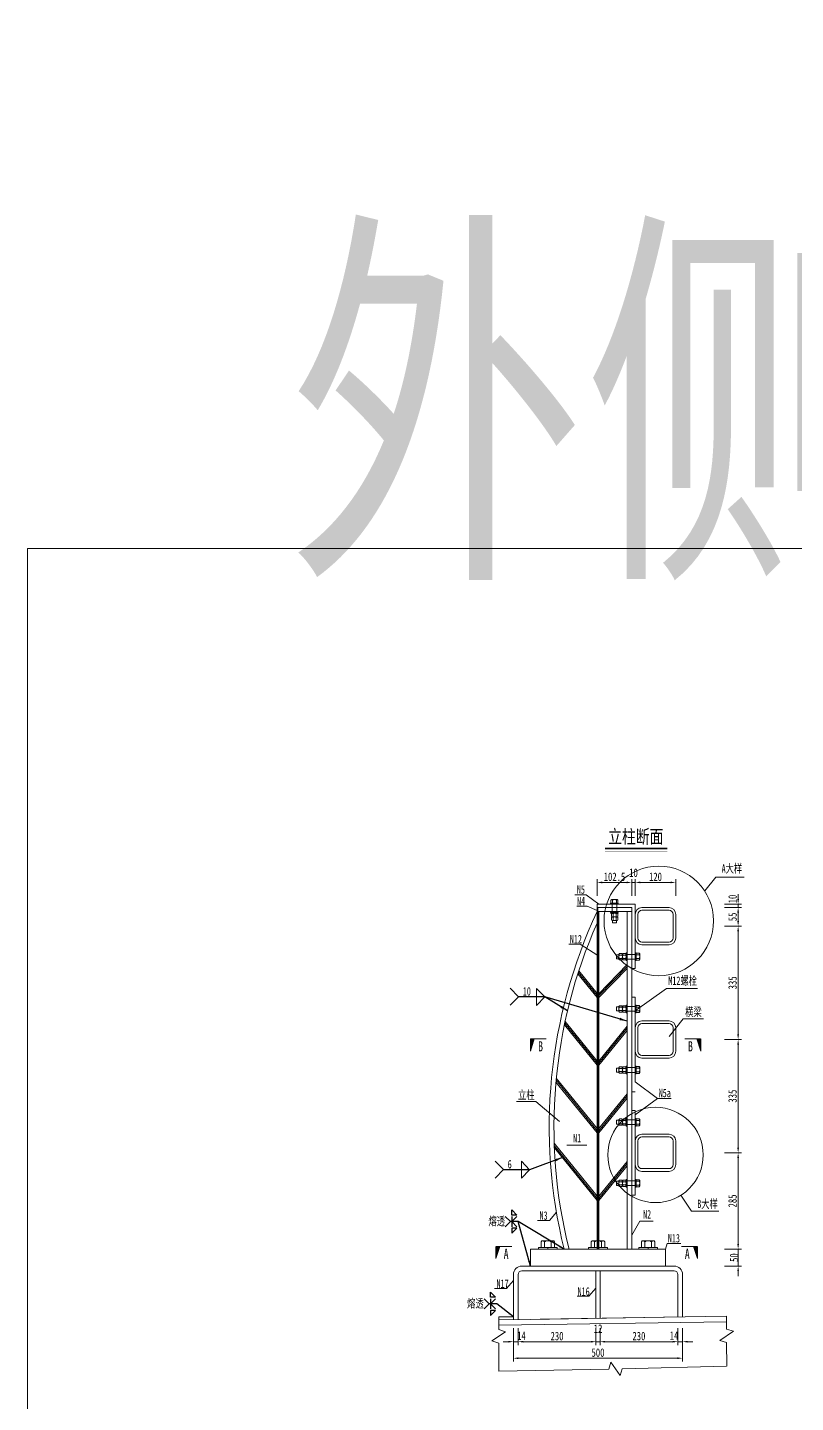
# Model space of a CAD drawing. Extents: x 98573 to 114325, y 0 to 100142.
# Drawn here: x 98573 to 100844, y 73016 to 77082 of the extents above; entities that cross this region are included whole.
import ezdxf
from ezdxf.enums import TextEntityAlignment as Align

# ---------------------------------------------------------------- set-up
doc = ezdxf.new("R2010")
doc.units = 0
doc.header["$MEASUREMENT"] = 0
doc.linetypes.add('DASHED', pattern=[0.75, 0.5, -0.25])
doc.layers.get('0').update_dxf_attribs({"lineweight": 13})
doc.layers.get('Defpoints').update_dxf_attribs({"color": 9, "lineweight": 5})
for name, color, linetype, lineweight in [('文字', 7, 'Continuous', 5), ('文字说明', 7, 'Continuous', 5), ('标注', 4, 'Continuous', 13), ('涪江 尺寸标注线', 4, 'Continuous', 13), ('涪江 钢板双线', 1, 'Continuous', 13), ('细线', 4, 'Continuous', 13), ('钢板双线', 1, 'Continuous', 13)]:
    doc.layers.add(name, color=color, linetype=linetype, lineweight=lineweight)
doc.layers.add('焊缝', color=7, linetype='Continuous')
doc.styles.add('EC', font='仿宋_GB2312.ttf', dxfattribs={"width": 0.75})
doc.styles.get("Standard").update_dxf_attribs({"font": '仿宋_GB2312.ttf', "width": 0.75})
doc.dimstyles.new('0.1', dxfattribs={"dimscale": 0, "dimtxt": 2.5, "dimasz": 1.5, "dimexe": 1, "dimexo": 1, "dimgap": 0.4, "dimtad": 1, "dimdec": 1, "dimdsep": 46, "dimtxsty": 'Standard', "dimcen": 0.2, "dimclrd": 256, "dimclre": 256, "dimclrt": 256, "dimadec": 3, "dimazin": 2, "dimtfac": 1, "dimtdec": 1, "dimtmove": 2, "dimatfit": 3, "dimfxl": 4, "dimfxlon": 1, "dimtolj": 1, "dimtzin": 0, "dimlwd": -1, "dimlwe": -1, "dimarcsym": 0})
doc.dimstyles.new('副本 ST2', dxfattribs={"dimscale": 0, "dimtxt": 2.5, "dimasz": 1.5, "dimexe": 1, "dimexo": 1, "dimgap": 0.6, "dimtad": 1, "dimdec": 0, "dimrnd": 0.1, "dimzin": 9, "dimdsep": 46, "dimtxsty": 'EC', "dimcen": 0, "dimclrd": 4, "dimclre": 4, "dimclrt": 7, "dimaunit": 1, "dimadec": 0, "dimazin": 0, "dimtfac": 0.04, "dimtdec": 0, "dimtix": 1, "dimtmove": 2, "dimatfit": 3, "dimfxl": 1, "dimtolj": 1, "dimtzin": 9, "dimarcsym": 0})

# ---------------------------------------------------------------- blocks, each defined once
blk = doc.blocks.new('m2')
at = {"layer": '钢板双线', "ltscale": 0.2}
for p, q in [((81098.7, 24802.8), (81096, 24802.8)), ((81098.7, 24802.8), (81098.7, 24780.1)), ((81074.4, 24797), (81067.4, 24797)), ((81074.5, 24785), (81067.5, 24785)), ((81098.7, 24780.1), (81096, 24780.1)), ((81122.7, 24798.2), (81098.7, 24798.2)), ((81122.7, 24784.2), (81098.7, 24784.2))]:
    blk.add_line(p, q, dxfattribs=at)
at = {"layer": '钢板双线'}
for p, q in [((81096, 24802.8), (81096, 24780.1)), ((81122.7, 24802.8), (81122.7, 24780.1)), ((81125.5, 24802.8), (81122.7, 24802.8)), ((81125.5, 24802.8), (81125.5, 24780.1)), ((81067.5, 24785), (81067.4, 24797)), ((81074.4, 24798), (81074.5, 24784)), ((81076.1, 24800.3), (81083.7, 24800.3)), ((81083.7, 24795.6), (81076.1, 24795.6)), ((81083.7, 24786.3), (81076.1, 24786.3)), ((81076.1, 24781.6), (81083.7, 24781.6)), ((81085.3, 24798), (81085.3, 24784)), ((81085.3, 24798), (81085.3, 24784)), ((81086.9, 24800.3), (81094.4, 24800.3)), ((81094.4, 24795.6), (81086.9, 24795.6)), ((81094.4, 24786.3), (81086.9, 24786.3)), ((81086.9, 24781.6), (81094.5, 24781.6)), ((81096, 24798), (81096.1, 24784)), ((81125.5, 24780.1), (81122.7, 24780.1)), ((81134.7, 24801.8), (81125.5, 24801.8)), ((81125.5, 24797.1), (81134.7, 24797.1)), ((81125.5, 24785.8), (81134.7, 24785.8)), ((81134.7, 24781.1), (81125.5, 24781.1)), ((81136.3, 24799.5), (81136.3, 24783.5))]:
    blk.add_line(p, q, dxfattribs=at)
at = {"layer": '钢板双线', "extrusion": (0, 0, -1)}
for centre, major_axis, ratio, start_param, end_param in [((81089.8, 24798), (-15.4, 0), 0.341432, -0.460921, 0.460921), ((81069.9, 24791), (-15.4, 0), 0.682865, 2.680671, 3.602514), ((81069.9, 24784), (-15.4, 0), 0.341432, 2.680671, 3.602514), ((81100.6, 24798), (-15.4, 0), 0.341432, -0.460921, 0.460921), ((81080.7, 24791), (-15.4, 0), 0.682865, 2.680671, 3.602514), ((81080.7, 24784), (-15.4, 0), 0.341432, 2.680671, 3.602514), ((81121, 24791.5), (15.4, 0), 0.829193, -0.460921, 0.460921), ((81121, 24783.5), (15.4, 0), 0.341432, -0.460921, 0.460921)]:
    blk.add_ellipse(centre, major_axis=major_axis, ratio=ratio, start_param=start_param, end_param=end_param, dxfattribs=at)
at = {"layer": '钢板双线'}
for centre, major_axis, ratio, start_param, end_param in [((81089.8, 24791), (15.4, 0), 0.682865, 2.680671, 3.602514), ((81089.8, 24784), (15.4, 0), 0.341432, 2.680671, 3.602514), ((81069.9, 24798), (15.4, 0), 0.341432, -0.460921, 0.460921), ((81100.6, 24791), (15.4, 0), 0.682865, 2.680671, 3.602514), ((81100.6, 24784), (15.4, 0), 0.341432, 2.680671, 3.602514), ((81080.7, 24798), (15.4, 0), 0.341432, -0.460921, 0.460921), ((81121, 24799.5), (-15.4, 0), 0.341432, 2.680671, 3.602514)]:
    blk.add_ellipse(centre, major_axis=major_axis, ratio=ratio, start_param=start_param, end_param=end_param, dxfattribs=at)
blk = doc.blocks.new('*D1328')
at = {"layer": 'Defpoints', "color": 0, "linetype": 'DASHED', "transparency": 16777216}
for p in [(100257.1, 74554), (100257.1, 74479.6), (100359.6, 74479.6)]:
    blk.add_point(p, dxfattribs=at)
at = {"layer": '标注', "transparency": 16777216}
for p, q in [((100257.1, 74514), (100257.1, 74564)), ((100359.6, 74514), (100359.6, 74564))]:
    blk.add_line(p, q, dxfattribs=at)
at = {"layer": '标注', "color": 4, "transparency": 16777216}
blk.add_line((100344.6, 74554), (100272.1, 74554), dxfattribs=at)
at = {"layer": '标注', "color": 4, "linetype": 'DASHED', "transparency": 16777216}
for points in [[(100272.1, 74556.5), (100272.1, 74551.5), (100257.1, 74554)], [(100344.6, 74556.5), (100344.6, 74551.5), (100359.6, 74554)]]:
    blk.add_solid(points, dxfattribs=at)
at = {"layer": '标注', "linetype": 'DASHED', "transparency": 16777216, "insert": (100308.4, 74570.5), "char_height": 25, "attachment_point": 5}
blk.add_mtext('\\A1;102.5', dxfattribs=at)
blk = doc.blocks.new('*D1329')
at = {"layer": 'Defpoints', "color": 0, "linetype": 'DASHED', "transparency": 16777216}
for p in [(100369.6, 74554), (100359.6, 74479.6), (100369.6, 74479.6)]:
    blk.add_point(p, dxfattribs=at)
at = {"layer": '标注', "color": 4, "transparency": 16777216}
for p, q in [((100344.6, 74554), (100329.6, 74554)), ((100359.6, 74554), (100369.6, 74554)), ((100384.6, 74554), (100399.6, 74554))]:
    blk.add_line(p, q, dxfattribs=at)
at = {"layer": '标注', "transparency": 16777216}
for p, q in [((100359.6, 74514), (100359.6, 74564)), ((100369.6, 74514), (100369.6, 74564))]:
    blk.add_line(p, q, dxfattribs=at)
at = {"layer": '标注', "color": 4, "linetype": 'DASHED', "transparency": 16777216}
for points in [[(100344.6, 74556.5), (100344.6, 74551.5), (100359.6, 74554)], [(100384.6, 74556.5), (100384.6, 74551.5), (100369.6, 74554)]]:
    blk.add_solid(points, dxfattribs=at)
at = {"layer": '标注', "linetype": 'DASHED', "transparency": 16777216, "insert": (100364.6, 74582.5), "char_height": 25, "attachment_point": 5}
blk.add_mtext('\\A1;10', dxfattribs=at)
blk = doc.blocks.new('*D1030')
at = {"layer": 'Defpoints', "color": 0, "linetype": 'DASHED', "transparency": 16777216}
for p in [(100489.6, 74554), (100369.6, 74449.6), (100489.6, 74444.2)]:
    blk.add_point(p, dxfattribs=at)
at = {"layer": '标注', "transparency": 16777216}
for p, q in [((100369.6, 74514), (100369.6, 74564)), ((100489.6, 74514), (100489.6, 74564))]:
    blk.add_line(p, q, dxfattribs=at)
at = {"layer": '标注', "color": 4, "transparency": 16777216}
blk.add_line((100384.6, 74554), (100474.6, 74554), dxfattribs=at)
at = {"layer": '标注', "color": 4, "linetype": 'DASHED', "transparency": 16777216}
for points in [[(100384.6, 74556.5), (100384.6, 74551.5), (100369.6, 74554)], [(100474.6, 74556.5), (100474.6, 74551.5), (100489.6, 74554)]]:
    blk.add_solid(points, dxfattribs=at)
at = {"layer": '标注', "linetype": 'DASHED', "transparency": 16777216, "insert": (100429.6, 74570.5), "char_height": 25, "attachment_point": 5}
blk.add_mtext('\\A1;120', dxfattribs=at)
blk = doc.blocks.new('*D1031')
at = {"layer": 'Defpoints', "color": 0, "transparency": 16777216}
for p in [(100351.2, 74479.6), (100469.6, 74424.6), (100674, 74424.6)]:
    blk.add_point(p, dxfattribs=at)
at = {"layer": '标注', "transparency": 16777216}
for p, q in [((100634, 74479.6), (100684, 74479.6)), ((100634, 74424.6), (100684, 74424.6))]:
    blk.add_line(p, q, dxfattribs=at)
at = {"layer": '标注', "color": 4, "transparency": 16777216}
blk.add_line((100674, 74464.6), (100674, 74439.6), dxfattribs=at)
for points in [[(100671.5, 74464.6), (100676.5, 74464.6), (100674, 74479.6)], [(100671.5, 74439.6), (100676.5, 74439.6), (100674, 74424.6)]]:
    blk.add_solid(points, dxfattribs=at)
at = {"layer": '标注', "transparency": 16777216, "insert": (100657.5, 74452.1), "char_height": 25, "attachment_point": 5, "rotation": 90}
blk.add_mtext('\\A1;55', dxfattribs=at)
blk = doc.blocks.new('*D1027')
at = {"layer": 'Defpoints', "color": 0, "transparency": 16777216}
for p in [(100469.6, 74424.6), (100469.6, 74089.6), (100674, 74089.6)]:
    blk.add_point(p, dxfattribs=at)
at = {"layer": '标注', "transparency": 16777216}
for p, q in [((100634, 74424.6), (100684, 74424.6)), ((100634, 74089.6), (100684, 74089.6))]:
    blk.add_line(p, q, dxfattribs=at)
at = {"layer": '标注', "color": 4, "transparency": 16777216}
blk.add_line((100674, 74409.6), (100674, 74104.6), dxfattribs=at)
for points in [[(100671.5, 74409.6), (100676.5, 74409.6), (100674, 74424.6)], [(100671.5, 74104.6), (100676.5, 74104.6), (100674, 74089.6)]]:
    blk.add_solid(points, dxfattribs=at)
at = {"layer": '标注', "transparency": 16777216, "insert": (100657.5, 74257.1), "char_height": 25, "attachment_point": 5, "rotation": 90}
blk.add_mtext('\\A1;335', dxfattribs=at)
blk = doc.blocks.new('*D1028')
at = {"layer": 'Defpoints', "color": 0, "transparency": 16777216}
for p in [(100469.6, 74089.6), (100469.6, 73754.6), (100674, 73754.6)]:
    blk.add_point(p, dxfattribs=at)
at = {"layer": '标注', "transparency": 16777216}
for p, q in [((100634, 74089.6), (100684, 74089.6)), ((100634, 73754.6), (100684, 73754.6))]:
    blk.add_line(p, q, dxfattribs=at)
at = {"layer": '标注', "color": 4, "transparency": 16777216}
blk.add_line((100674, 74074.6), (100674, 73769.6), dxfattribs=at)
for points in [[(100671.5, 74074.6), (100676.5, 74074.6), (100674, 74089.6)], [(100671.5, 73769.6), (100676.5, 73769.6), (100674, 73754.6)]]:
    blk.add_solid(points, dxfattribs=at)
at = {"layer": '标注', "transparency": 16777216, "insert": (100657.5, 73922.1), "char_height": 25, "attachment_point": 5, "rotation": 90}
blk.add_mtext('\\A1;335', dxfattribs=at)
blk = doc.blocks.new('*D1029')
at = {"layer": 'Defpoints', "color": 0, "transparency": 16777216}
for p in [(100469.6, 73754.6), (100402.4, 73469.6), (100674, 73469.6)]:
    blk.add_point(p, dxfattribs=at)
at = {"layer": '标注', "transparency": 16777216}
for p, q in [((100634, 73754.6), (100684, 73754.6)), ((100634, 73469.6), (100684, 73469.6))]:
    blk.add_line(p, q, dxfattribs=at)
at = {"layer": '标注', "color": 4, "transparency": 16777216}
blk.add_line((100674, 73739.6), (100674, 73484.6), dxfattribs=at)
for points in [[(100671.5, 73739.6), (100676.5, 73739.6), (100674, 73754.6)], [(100671.5, 73484.6), (100676.5, 73484.6), (100674, 73469.6)]]:
    blk.add_solid(points, dxfattribs=at)
at = {"layer": '标注', "transparency": 16777216, "insert": (100657.5, 73612.1), "char_height": 25, "attachment_point": 5, "rotation": 90}
blk.add_mtext('\\A1;285', dxfattribs=at)
blk = doc.blocks.new('*D1327')
at = {"layer": 'Defpoints', "color": 0, "transparency": 16777216}
for p in [(100352.2, 74489.6), (100351.2, 74479.6), (100674, 74479.6)]:
    blk.add_point(p, dxfattribs=at)
at = {"layer": '标注', "transparency": 16777216}
for p, q in [((100634, 74489.6), (100684, 74489.6)), ((100634, 74479.6), (100684, 74479.6))]:
    blk.add_line(p, q, dxfattribs=at)
at = {"layer": '标注', "color": 4, "transparency": 16777216}
for p, q in [((100674, 74504.6), (100674, 74519.6)), ((100674, 74489.6), (100674, 74479.6)), ((100674, 74464.6), (100674, 74449.6))]:
    blk.add_line(p, q, dxfattribs=at)
for points in [[(100671.5, 74504.6), (100676.5, 74504.6), (100674, 74489.6)], [(100671.5, 74464.6), (100676.5, 74464.6), (100674, 74479.6)]]:
    blk.add_solid(points, dxfattribs=at)
at = {"layer": '标注', "transparency": 16777216, "insert": (100657.6, 74505), "char_height": 25, "attachment_point": 5, "rotation": 90}
blk.add_mtext('\\A1;10', dxfattribs=at)
blk = doc.blocks.new('2')
blk.add_hatch(color=256).paths.add_polyline_path([(284.16, 510.9), (287.79, 509.77), (287.79, 510.9)])
for p, q in [((287.79, 510.9), (284.16, 510.9)), ((284.16, 510.9), (287.79, 509.77))]:
    blk.add_line(p, q)
at = {"const_width": 0.3}
blk.add_lwpolyline([(287.79, 506.15), (287.79, 510.9)], dxfattribs=at)
at = {"width": 0.7}
blk.add_attdef('A', text='', height=3.5, dxfattribs=at).set_placement((285.6, 507.89), align=Align.MIDDLE_CENTER)
blk = doc.blocks.new('*D1271')
at = {"layer": 'Defpoints', "color": 0, "transparency": 16777216}
for p in [(100438.8, 73469.6), (100438.8, 73419.6), (100674, 73419.6)]:
    blk.add_point(p, dxfattribs=at)
at = {"layer": '标注', "color": 4, "transparency": 16777216}
for p, q in [((100674, 73484.6), (100674, 73499.6)), ((100674, 73469.6), (100674, 73419.6)), ((100674, 73404.6), (100674, 73389.6))]:
    blk.add_line(p, q, dxfattribs=at)
at = {"layer": '标注', "transparency": 16777216}
for p, q in [((100634, 73469.6), (100684, 73469.6)), ((100634, 73419.6), (100684, 73419.6))]:
    blk.add_line(p, q, dxfattribs=at)
at = {"layer": '标注', "color": 4, "transparency": 16777216}
for points in [[(100671.5, 73484.6), (100676.5, 73484.6), (100674, 73469.6)], [(100671.5, 73404.6), (100676.5, 73404.6), (100674, 73419.6)]]:
    blk.add_solid(points, dxfattribs=at)
at = {"layer": '标注', "transparency": 16777216, "insert": (100662, 73444.6), "char_height": 25, "attachment_point": 5, "rotation": 90}
blk.add_mtext('\\A1;50', dxfattribs=at)
blk = doc.blocks.new('*D1182')
at = {"layer": 'Defpoints', "color": 0, "transparency": 16777216}
for p in [(100009.6, 73377.1), (100023.6, 73363.9), (100009.6, 73195.9)]:
    blk.add_point(p, dxfattribs=at)
at = {"layer": '标注', "transparency": 16777216}
for p, q in [((100009.6, 73235.9), (100009.6, 73185.9)), ((100023.6, 73235.9), (100023.6, 73185.9))]:
    blk.add_line(p, q, dxfattribs=at)
at = {"layer": '标注', "color": 4, "transparency": 16777216}
for p, q in [((99994.6, 73195.9), (99979.6, 73195.9)), ((100023.6, 73195.9), (100009.6, 73195.9)), ((100038.6, 73195.9), (100053.6, 73195.9))]:
    blk.add_line(p, q, dxfattribs=at)
for points in [[(99994.6, 73198.4), (99994.6, 73193.4), (100009.6, 73195.9)], [(100038.6, 73198.4), (100038.6, 73193.4), (100023.6, 73195.9)]]:
    blk.add_solid(points, dxfattribs=at)
at = {"layer": '标注', "transparency": 16777216, "insert": (100033.5, 73213.8), "char_height": 25, "attachment_point": 5}
blk.add_mtext('\\A1;14', dxfattribs=at)
blk = doc.blocks.new('ls')
at = {"color": 4}
blk.add_line((0, 0), (0, 5), dxfattribs=at)
at = {"layer": '涪江 钢板双线', "color": 4}
for p, q in [((-28, 5), (28, 5)), ((-28, 5), (-28, 0)), ((-28, 0), (28, 0)), ((-20, 21.6), (-20, 5)), ((-18.7, 5), (18.7, 5)), ((-15, 25), (15, 25)), ((-14, 5), (14, 5)), ((-10, 5), (-10, 21.6)), ((10, 5), (10, 21.6)), ((20, 21.6), (20, 5)), ((28, 5), (28, 0))]:
    blk.add_line(p, q, dxfattribs=at)
blk.add_ellipse((-15, -7.9), major_axis=(0, 32.9), ratio=0.341432, start_param=-0.460921, end_param=0.460921, dxfattribs=at)
at = {"layer": '涪江 钢板双线', "color": 4, "extrusion": (0, 0, -1)}
for centre, ratio in [((0, -7.9), 0.682865), ((15, -7.9), 0.341432)]:
    blk.add_ellipse(centre, major_axis=(0, 32.9), ratio=ratio, start_param=-0.460921, end_param=0.460921, dxfattribs=at)
blk = doc.blocks.new('*D1361')
at = {"layer": 'Defpoints', "color": 0, "transparency": 16777216}
for p in [(100009.6, 73328.2), (100509.6, 73331.9), (100509.6, 73147.1)]:
    blk.add_point(p, dxfattribs=at)
at = {"layer": '标注', "transparency": 16777216}
for p, q in [((100009.6, 73187.1), (100009.6, 73137.1)), ((100509.6, 73187.1), (100509.6, 73137.1))]:
    blk.add_line(p, q, dxfattribs=at)
at = {"layer": '标注', "color": 4, "transparency": 16777216}
blk.add_line((100024.6, 73147.1), (100494.6, 73147.1), dxfattribs=at)
for points in [[(100024.6, 73149.6), (100024.6, 73144.6), (100009.6, 73147.1)], [(100494.6, 73149.6), (100494.6, 73144.6), (100509.6, 73147.1)]]:
    blk.add_solid(points, dxfattribs=at)
at = {"layer": '标注', "transparency": 16777216, "insert": (100259.6, 73163.6), "char_height": 25, "attachment_point": 5}
blk.add_mtext('\\A1;500', dxfattribs=at)
blk = doc.blocks.new('*D1075')
at = {"layer": 'Defpoints', "color": 0, "transparency": 16777216}
for p in [(100023.6, 73313.6), (100253.6, 73305.5), (100253.6, 73195.9)]:
    blk.add_point(p, dxfattribs=at)
at = {"layer": '标注', "transparency": 16777216}
for p, q in [((100023.6, 73235.9), (100023.6, 73185.9)), ((100253.6, 73235.9), (100253.6, 73185.9))]:
    blk.add_line(p, q, dxfattribs=at)
at = {"layer": '标注', "color": 4, "transparency": 16777216}
blk.add_line((100038.6, 73195.9), (100238.6, 73195.9), dxfattribs=at)
for points in [[(100038.6, 73198.4), (100038.6, 73193.4), (100023.6, 73195.9)], [(100238.6, 73198.4), (100238.6, 73193.4), (100253.6, 73195.9)]]:
    blk.add_solid(points, dxfattribs=at)
at = {"layer": '标注', "transparency": 16777216, "insert": (100138.6, 73212.4), "char_height": 25, "attachment_point": 5}
blk.add_mtext('\\A1;230', dxfattribs=at)
blk = doc.blocks.new('*D1375')
at = {"layer": 'Defpoints', "color": 0, "transparency": 16777216}
for p in [(100253.6, 73323.1), (100265.6, 73323.1), (100265.6, 73195.9)]:
    blk.add_point(p, dxfattribs=at)
at = {"layer": '标注', "transparency": 16777216}
for p, q in [((100253.6, 73235.9), (100253.6, 73185.9)), ((100265.6, 73235.9), (100265.6, 73185.9))]:
    blk.add_line(p, q, dxfattribs=at)
at = {"layer": '标注', "color": 4, "transparency": 16777216}
for p, q in [((100238.6, 73195.9), (100223.6, 73195.9)), ((100253.6, 73195.9), (100265.6, 73195.9)), ((100280.6, 73195.9), (100295.6, 73195.9))]:
    blk.add_line(p, q, dxfattribs=at)
for points in [[(100238.6, 73198.4), (100238.6, 73193.4), (100253.6, 73195.9)], [(100280.6, 73198.4), (100280.6, 73193.4), (100265.6, 73195.9)]]:
    blk.add_solid(points, dxfattribs=at)
at = {"layer": '标注', "transparency": 16777216, "insert": (100259.8, 73234.6), "char_height": 25, "attachment_point": 5}
blk.add_mtext('\\A1;12', dxfattribs=at)
blk = doc.blocks.new('*D1076')
at = {"layer": 'Defpoints', "color": 0, "transparency": 16777216}
for p in [(100265.6, 73304.6), (100495.6, 73289.8), (100495.6, 73195.9)]:
    blk.add_point(p, dxfattribs=at)
at = {"layer": '标注', "transparency": 16777216}
for p, q in [((100265.6, 73235.9), (100265.6, 73185.9)), ((100495.6, 73235.9), (100495.6, 73185.9))]:
    blk.add_line(p, q, dxfattribs=at)
at = {"layer": '标注', "color": 4, "transparency": 16777216}
blk.add_line((100280.6, 73195.9), (100480.6, 73195.9), dxfattribs=at)
for points in [[(100280.6, 73198.4), (100280.6, 73193.4), (100265.6, 73195.9)], [(100480.6, 73198.4), (100480.6, 73193.4), (100495.6, 73195.9)]]:
    blk.add_solid(points, dxfattribs=at)
at = {"layer": '标注', "transparency": 16777216, "insert": (100380.6, 73212.4), "char_height": 25, "attachment_point": 5}
blk.add_mtext('\\A1;230', dxfattribs=at)
blk = doc.blocks.new('*D1077')
at = {"layer": 'Defpoints', "color": 0, "transparency": 16777216}
for p in [(100495.6, 73322.1), (100509.6, 73322.1), (100509.6, 73195.9)]:
    blk.add_point(p, dxfattribs=at)
at = {"layer": '标注', "transparency": 16777216}
for p, q in [((100495.6, 73235.9), (100495.6, 73185.9)), ((100509.6, 73235.9), (100509.6, 73185.9))]:
    blk.add_line(p, q, dxfattribs=at)
at = {"layer": '标注', "color": 4, "transparency": 16777216}
for p, q in [((100480.6, 73195.9), (100465.6, 73195.9)), ((100495.6, 73195.9), (100509.6, 73195.9)), ((100524.6, 73195.9), (100539.6, 73195.9))]:
    blk.add_line(p, q, dxfattribs=at)
for points in [[(100480.6, 73198.4), (100480.6, 73193.4), (100495.6, 73195.9)], [(100524.6, 73198.4), (100524.6, 73193.4), (100509.6, 73195.9)]]:
    blk.add_solid(points, dxfattribs=at)
at = {"layer": '标注', "transparency": 16777216, "insert": (100484.7, 73214.2), "char_height": 25, "attachment_point": 5}
blk.add_mtext('\\A1;14', dxfattribs=at)
blk = doc.blocks.new('*D1376')
at = {"layer": 'Defpoints', "color": 0, "transparency": 16777216}
for p in [(100799.4, 100118.7), (100706.4, 100067.3), (100799.4, 74678.4)]:
    blk.add_point(p, dxfattribs=at)
at = {"layer": '标注', "transparency": 16777216}
for p, q in [((100706.4, 100090.2), (100706.4, 100125.9)), ((100799.4, 100090.2), (100799.4, 100125.9))]:
    blk.add_line(p, q, dxfattribs=at)
at = {"layer": '标注', "color": 4, "transparency": 16777216}
blk.add_line((100717.1, 100118.7), (100788.7, 100118.7), dxfattribs=at)
for points in [[(100717.1, 100120.5), (100717.1, 100117), (100706.4, 100118.7)], [(100788.7, 100120.5), (100788.7, 100117), (100799.4, 100118.7)]]:
    blk.add_solid(points, dxfattribs=at)
at = {"layer": '标注', "transparency": 16777216, "insert": (100752.9, 100130.5), "char_height": 17.86, "attachment_point": 5}
blk.add_mtext('\\A1;93', dxfattribs=at)

msp = doc.modelspace()

# ---------------------------------------------------------------- linework, layer by layer
at = {"color": 1}
for p, q in [((100369.6229, 74489.621), (100257.1229, 74489.621)), ((100257.1229, 74489.621), (100257.1229, 74479.621)), ((100369.6229, 74489.621), (100369.6229, 74299.621)), ((100257.1229, 73470.04102), (100257.1229, 74479.621)), ((100359.6229, 74479.621), (100257.1229, 74479.621)), ((100359.6229, 74467.621), (100257.1229, 74467.621)), ((100262.1229, 73469.621), (100262.1229, 74467.621)), ((100345.6229, 74467.621), (100345.6229, 73469.621)), ((100359.6229, 74479.621), (100359.6229, 73469.621)), ((100369.6229, 74389.621), (100369.6229, 74459.621)), ((100377.6229, 74389.621), (100377.6229, 74459.621)), ((100389.6229, 74479.621), (100469.6229, 74479.621)), ((100389.6229, 74471.621), (100469.6229, 74471.621)), ((100481.6229, 74459.621), (100481.6229, 74389.621)), ((100489.6229, 74459.621), (100489.6229, 74389.621)), ((100469.6229, 74377.621), (100389.6229, 74377.621)), ((100469.6229, 74369.621), (100389.6229, 74369.621)), ((100257.1229, 74225.97706), (100202.95022, 74292.87475)), ((100262.1229, 74225.05545), (100345.6229, 74311.109)), ((100262.1229, 74213.56745), (100345.6229, 74299.621)), ((100359.6229, 74299.621), (100369.6229, 74299.621)), ((100257.1229, 74213.26493), (100200.0128, 74283.79004)), ((100359.6229, 74214.621), (100369.6229, 74214.621)), ((100369.6229, 74214.621), (100369.6229, 73964.621)), ((100257.1229, 74013.26493), (100160.33474, 74132.78836)), ((100257.1229, 74025.97706), (100162.46188, 74142.87368)), ((100262.1229, 74025.97706), (100345.6229, 74129.09097)), ((100369.6229, 74054.621), (100369.6229, 74124.621)), ((100377.6229, 74054.621), (100377.6229, 74124.621)), ((100389.6229, 74144.621), (100469.6229, 74144.621)), ((100389.6229, 74136.621), (100469.6229, 74136.621)), ((100481.6229, 74124.621), (100481.6229, 74054.621)), ((100489.6229, 74124.621), (100489.6229, 74054.621)), ((100262.1229, 74013.26493), (100345.6229, 74116.37885)), ((100469.6229, 74042.621), (100389.6229, 74042.621)), ((100469.6229, 74034.621), (100389.6229, 74034.621)), ((100257.1229, 73813.26493), (100135.32117, 73963.67754)), ((100257.1229, 73825.97706), (100136.38588, 73975.07487)), ((100262.1229, 73825.97706), (100345.6229, 73929.09097)), ((100359.6229, 73934.621), (100369.6229, 73934.621)), ((100262.1229, 73813.26493), (100345.6229, 73916.37885)), ((100359.6229, 73879.621), (100369.6229, 73879.621)), ((100369.6229, 73879.621), (100369.6229, 73629.621)), ((100389.6229, 73809.621), (100469.6229, 73809.621)), ((100389.6229, 73801.621), (100469.6229, 73801.621)), ((100257.1229, 73625.97706), (100130.19023, 73782.72585)), ((100257.1229, 73613.26493), (100130.68454, 73769.40331)), ((100369.6229, 73719.621), (100369.6229, 73789.621)), ((100377.6229, 73719.621), (100377.6229, 73789.621)), ((100481.6229, 73789.621), (100481.6229, 73719.621)), ((100489.6229, 73789.621), (100489.6229, 73719.621)), ((100262.1229, 73625.97706), (100345.6229, 73729.09097)), ((100262.1229, 73613.26493), (100345.6229, 73716.37885)), ((100469.6229, 73707.621), (100389.6229, 73707.621)), ((100469.6229, 73699.621), (100389.6229, 73699.621)), ((100359.6229, 73629.621), (100369.6229, 73629.621)), ((100059.6229, 73469.621), (100459.6229, 73469.621)), ((100059.6229, 73469.621), (100059.6229, 73419.621)), ((100459.65234, 73469.621), (100459.60338, 73419.72896)), ((100009.64252, 73261.70098), (100009.64252, 73394.62108)), ((100023.64252, 73261.70098), (100023.64252, 73394.62108)), ((100034.64252, 73419.621), (100484.60327, 73419.621)), ((100034.64252, 73405.621), (100484.60327, 73405.621)), ((100253.6229, 73265.34627), (100253.6229, 73405.621)), ((100265.6229, 73265.52627), (100265.6229, 73405.621)), ((100495.60327, 73394.621), (100495.60327, 73269.20098)), ((100509.60327, 73394.621), (100509.60327, 73269.20098)), ((100509.60327, 73269.20098), (100059.64252, 73261.70098))]:
    msp.add_line(p, q, dxfattribs=at)
for p, q in [((100000.43416, 74240.92388), (100024.59267, 74215.80132)), ((100000.43416, 74190.67875), (100024.59267, 74215.80132)), ((100077.91703, 74240.70606), (100102.07554, 74215.5835)), ((100077.91703, 74240.70606), (100077.95236, 74215.5835)), ((100077.91703, 74190.46094), (100102.07554, 74215.5835)), ((100077.91703, 74190.46094), (100077.95236, 74215.5835)), ((99955.66564, 73729.77285), (99979.82415, 73704.65029)), ((100033.14852, 73729.55504), (100057.30703, 73704.43248)), ((100033.14852, 73729.55504), (100033.18384, 73704.43248)), ((99955.66564, 73679.52773), (99979.82415, 73704.65029)), ((100033.14852, 73679.30991), (100057.30703, 73704.43248)), ((100033.14852, 73679.30991), (100033.18384, 73704.43248)), ((99966.01803, 73261.0472), (100639.96644, 73271.15643)), ((99966.01803, 73269.0472), (100009.64252, 73269.70157)), ((99966.01803, 73245.0472), (100639.96644, 73255.15643))]:
    msp.add_line(p, q)
for centre, radius, start, end in [((101615.40067, 73831.16087), 1500, 154.89320904, 193.94713793), ((100389.6229, 74459.621), 20, 90, 180), ((100389.6229, 74459.621), 12, 90, 180), ((100469.6229, 74459.621), 20, 0, 90), ((100469.6229, 74459.621), 12, 0, 90), ((101615.40067, 73831.16087), 1486, 156.07112248, 194.0812351), ((100389.6229, 74389.621), 20, 180, 270), ((100389.6229, 74389.621), 12, 180, 270), ((100469.6229, 74389.621), 20, 270, 0), ((100469.6229, 74389.621), 12, 270, 0), ((100389.6229, 74124.621), 20, 90, 180), ((100389.6229, 74124.621), 12, 90, 180), ((100469.6229, 74124.621), 20, 0, 90), ((100469.6229, 74124.621), 12, 0, 90), ((100389.6229, 74054.621), 20, 180, 270), ((100389.6229, 74054.621), 12, 180, 270), ((100469.6229, 74054.621), 20, 270, 0), ((100469.6229, 74054.621), 12, 270, 0), ((100389.6229, 73789.621), 20, 90, 180), ((100389.6229, 73789.621), 12, 90, 180), ((100469.6229, 73789.621), 20, 0, 90), ((100469.6229, 73789.621), 12, 0, 90), ((100389.6229, 73719.621), 20, 180, 270), ((100389.6229, 73719.621), 12, 180, 270), ((100469.6229, 73719.621), 20, 270, 0), ((100469.6229, 73719.621), 12, 270, 0), ((100034.64252, 73394.621), 25, 90, 180), ((100034.64252, 73394.621), 11, 90, 180), ((100484.60327, 73394.621), 25, 360, 90), ((100484.60327, 73394.621), 11, 360, 90)]:
    msp.add_arc(centre, radius, start, end, dxfattribs=at)
at = {"layer": 'Defpoints'}
for p, q in [((100259.6229, 73469.621), (100259.6229, 74479.621)), ((100257.1229, 74219.621), (100201.47575, 74288.33951)), ((100262.1229, 74219.31145), (100345.6229, 74305.365)), ((100257.1229, 74019.621), (100161.39107, 74137.83997)), ((100262.1229, 74019.621), (100345.6229, 74122.73491)), ((100257.1229, 73819.621), (100135.8436, 73969.38846)), ((100262.1229, 73819.621), (100345.6229, 73922.73491)), ((100257.1229, 73619.621), (100130.4217, 73776.08394)), ((100262.1229, 73619.621), (100345.6229, 73722.73491))]:
    msp.add_line(p, q, dxfattribs=at)
msp.add_lwpolyline([(98573.01049, 75541.48092), (105862.16093, 75541.48092), (105862.16093, 66015.59917), (98573.01049, 66015.59917)], close=True, dxfattribs=at)
at = {"layer": '文字', "const_width": 5}
msp.add_lwpolyline([(100280.51689, 74654.61048), (100464.46273, 74654.61048)], dxfattribs=at)
at = {"layer": '文字', "ltscale": 100, "const_width": 1.5}
msp.add_lwpolyline([(100280.51689, 74644.61048), (100464.46273, 74644.61048)], dxfattribs=at)
at = {"layer": '标注'}
msp.add_line((100369.6229, 73964.621), (100436.00453, 73914.64546), dxfattribs=at)
msp.add_circle((100439.46024, 74440.28797), 161.96784, dxfattribs=at)
at = {"layer": '涪江 尺寸标注线'}
for points in [[(100640.25983, 73123.10868), (100639.96644, 73193.28746), (100619.96602, 73199.95414), (100659.96686, 73226.6208), (100639.96644, 73233.28746), (100639.96644, 73271.15643)], [(99966.3676, 73108.33275), (99966.01803, 73191.9474), (99946.01762, 73198.61408), (99986.01845, 73225.28073), (99966.01803, 73231.9474), (99966.01803, 73269.0472)], [(100640.01591, 73123.10278), (100331.50097, 73115.63902), (100325.23575, 73095.50924), (100297.77418, 73134.96857), (100291.50898, 73114.83879), (99966.12367, 73108.32787)]]:
    msp.add_lwpolyline(points, dxfattribs=at)
at = {"layer": '焊缝', "color": 4}
for p, q in [((100000.77754, 73551.06148), (99985.65756, 73566.18147)), ((100004.51572, 73570.50146), (100004.51572, 73585.62145)), ((100019.6357, 73570.50146), (100004.51572, 73585.62145)), ((100019.6357, 73570.50146), (100004.51572, 73570.50146)), ((100004.51572, 73551.06148), (100019.6357, 73566.18147)), ((100004.51572, 73566.18147), (100004.51572, 73535.9415)), ((100000.77754, 73551.06148), (99985.65756, 73535.9415)), ((100023.47065, 73551.06148), (100000.77754, 73551.06148)), ((100004.51572, 73551.06148), (100019.6357, 73535.9415)), ((100004.51572, 73531.6215), (100004.51572, 73516.50152)), ((100019.6357, 73531.6215), (100004.51572, 73531.6215)), ((100019.6357, 73531.6215), (100004.51572, 73516.50152)), ((100159.6229, 73469.621), (100023.47065, 73551.06148)), ((100059.6229, 73419.621), (100023.47065, 73551.06148)), ((99937.74578, 73307.98419), (99922.6258, 73323.10417)), ((99941.48396, 73327.42417), (99941.48396, 73342.54416)), ((99956.60394, 73327.42417), (99941.48396, 73342.54416)), ((99956.60394, 73327.42417), (99941.48396, 73327.42417)), ((99941.48396, 73307.98419), (99956.60394, 73323.10417)), ((99941.48396, 73323.10417), (99941.48396, 73292.8642)), ((99937.74578, 73307.98419), (99922.6258, 73292.8642)), ((99960.43889, 73307.98419), (99937.74578, 73307.98419)), ((99941.48396, 73307.98419), (99956.60394, 73292.8642)), ((99941.48396, 73288.54421), (99941.48396, 73273.42422)), ((99956.60394, 73288.54421), (99941.48396, 73288.54421)), ((99956.60394, 73288.54421), (99941.48396, 73273.42422)), ((100009.64252, 73269.70157), (99960.43889, 73307.98419))]:
    msp.add_line(p, q, dxfattribs=at)
for points in [[(100144.33424, 73475.61987), (100147.10624, 73480.25409), (100159.6229, 73469.621)], [(100052.72337, 73434.52489), (100057.93001, 73435.95696), (100059.6229, 73419.621)], [(99995.19869, 73277.51855), (99998.51468, 73281.78049), (100009.64252, 73269.70157)]]:
    msp.add_solid(points, dxfattribs=at)
at = {"layer": '细线', "ltscale": 100, "extrusion": (0, 0, -1)}
for p, q in [((100191.52803, 74517.72138), (100225.00422, 74517.72138)), ((100261.65242, 74489.621), (100225.00422, 74517.72138)), ((100469.6229, 74098.44393), (100511.47376, 74150.60166))]:
    msp.add_line(p, q, dxfattribs=at)
at = {"layer": '细线'}
for p, q in [((100197.4412, 74483.36321), (100227.77643, 74483.36321)), ((100227.77643, 74483.36321), (100257.1229, 74470.64826)), ((100172.97359, 74371.41121), (100206.81147, 74371.41121)), ((100206.81147, 74371.41121), (100259.6229, 74337.48136)), ((100075.51774, 73905.92438), (100018.57833, 73905.92438)), ((100075.51774, 73905.92438), (100145.79229, 73846.98376)), ((100227.0521, 73777.0599), (100167.75772, 73777.0599)), ((100081.22967, 73554.30469), (100116.13675, 73554.30469)), ((100116.13675, 73554.30469), (100136.81428, 73578.60933)), ((100383.3296, 73551.93779), (100359.6229, 73511.15873)), ((100422.76637, 73551.93779), (100383.3296, 73551.93779)), ((100464.04354, 73486.47569), (100459.65234, 73469.621)), ((100464.04354, 73486.47569), (100504.79211, 73486.47569)), ((99954.05792, 73352.75167), (99988.965, 73352.75167)), ((99988.965, 73352.75167), (100009.64252, 73377.05631)), ((100232.94538, 73330.27514), (100253.6229, 73354.57978)), ((100198.03829, 73330.27514), (100232.94538, 73330.27514))]:
    msp.add_line(p, q, dxfattribs=at)
at = {"layer": '细线', "ltscale": 100}
msp.add_line((100511.47376, 74150.60166), (100571.28483, 74150.60166), dxfattribs=at)
at = {"layer": '细线', "ltscale": 100, "extrusion": (0, 0, -1)}
for points in [[(-100575.01581, 74528.93485), (-100608.23687, 74569.15321), (-100691.60876, 74569.15321)], [(-100366.18141, 74171.9341), (-100462.02268, 74240.56122), (-100553.35355, 74240.56122)], [(-100369.6229, 73867.11291), (-100436.00453, 73914.64546), (-100475.94624, 73914.64546)], [(-100504.65852, 73628.78054), (-100535.70278, 73582.10018), (-100616.64245, 73582.10018)]]:
    msp.add_lwpolyline(points, dxfattribs=at)
at = {"layer": '细线', "ltscale": 100}
msp.add_circle((100429.74213, 73748.19574), 140.9697, dxfattribs=at)

# ---------------------------------------------------------------- block references
ref = msp.add_blockref('2', (105168.74838, 71213.5546), dxfattribs=dict(xscale=10, yscale=10, zscale=10, rotation=90))
ref.add_attrib('A', 'B', dxfattribs={"height": 30, "width": 0.7}).set_placement((100089.84513, 74069.53627), align=Align.MIDDLE_CENTER)
ref = msp.add_blockref('2', (95454.19662, 71213.5546), dxfattribs=dict(xscale=-10, yscale=10, zscale=10, rotation=270))
ref.add_attrib('A', 'B', dxfattribs={"height": 30, "width": 0.7}).set_placement((100533.09988, 74069.53627), align=Align.MIDDLE_CENTER)
ref = msp.add_blockref('2', (105066.95015, 70599.94295), dxfattribs=dict(xscale=10, yscale=10, zscale=10, rotation=90))
ref.add_attrib('A', 'A', dxfattribs={"height": 30, "width": 0.7}).set_placement((99988.04689, 73455.92462), align=Align.MIDDLE_CENTER)
at = {"color": 3, "xscale": -1}
for p in [(100111.30357, 73469.621), (100259.6229, 73469.621)]:
    msp.add_blockref('ls', p, dxfattribs=at)
at = {"color": 3}
msp.add_blockref('ls', (100407.94223, 73469.621), dxfattribs=at)
ref = msp.add_blockref('2', (95444.71417, 70599.94295), dxfattribs=dict(xscale=-10, yscale=10, zscale=10, rotation=270))
ref.add_attrib('A', 'A', dxfattribs={"height": 30, "width": 0.7}).set_placement((100523.61743, 73455.92462), align=Align.MIDDLE_CENTER)
at = {"layer": '标注', "linetype": 'DASHED', "rotation": 90}
msp.add_blockref('m2', (125099.83409, -6633.1277), dxfattribs=at)
at = {"layer": '标注', "linetype": 'DASHED'}
for p in [(19246.8742, 49543.15981), (19246.8742, 49208.15981), (19246.8742, 48873.15981)]:
    msp.add_blockref('m2', p, dxfattribs=at)
at = {"layer": '标注', "linetype": 'DASHED', "xscale": -1, "rotation": 180}
for p in [(19246.8742, 98971.08218), (19246.8742, 98636.08218)]:
    msp.add_blockref('m2', p, dxfattribs=at)

# ---------------------------------------------------------------- texts
at = {"layer": 'Defpoints', "width": 0.75}
msp.add_text('外侧防撞护栏2', height=861.156174, dxfattribs=at).set_placement((99340.30528, 75541.48092))
at = {"layer": '文字说明', "width": 0.75}
msp.add_text('立柱断面', height=40, dxfattribs=at).set_placement((100289.54555, 74669.61048))
at = {"layer": '标注', "width": 0.7}
for s, p in [('A大样', (100625.14364, 74582.61383)), ('N5', (100197.35807, 74520.52017)), ('N4', (100197.74878, 74486.24053)), ('N12', (100176.41579, 74373.79824)), ('M12螺栓', (100467.60312, 74250.97278)), ('10', (100037.44937, 74219.41029)), ('横梁', (100517.36807, 74158.63905)), ('立柱', (100023.22173, 73912.96425)), ('N5a', (100439.13254, 73918.98616)), ('N1', (100186.02794, 73785.35264)), ('6', (99992.68086, 73708.25926)), ('B大样', (100552.99856, 73590.85269)), ('熔透', (99935.72493, 73539.76819)), ('N3', (100086.90627, 73556.43095)), ('N2', (100393.00305, 73560.23054)), ('N13', (100466.21672, 73489.51064)), ('N17', (99959.73451, 73354.87794)), ('N16', (100199.38531, 73331.92065)), ('熔透', (99872.69316, 73296.6909))]:
    msp.add_text(s, height=25, dxfattribs=at).set_placement(p)

# ---------------------------------------------------------------- dimensions: what is measured, and where the dimension line sits
at = {"layer": '标注'}
for base, p1, p2, override, picture, middle in [((100799.37332, 100118.74038), (100706.37332, 100067.33762), (100799.37332, 74678.35408), {"dimscale": 7.142857, "dimclrd": 4}, '*D1376', (100752.87332, 100130.52609)), ((100509.60327, 73147.10652), (100009.64252, 73328.16103), (100509.60327, 73331.91099), {"dimscale": 10, "dimclrd": 4}, '*D1361', (100259.6229, 73163.60652)), ((100253.6229, 73195.88117), (100023.64252, 73313.64401), (100253.6229, 73305.49051), {"dimscale": 10, "dimclrd": 4}, '*D1075', (100138.63271, 73212.38117)), ((100495.60327, 73195.88117), (100265.6229, 73304.62846), (100495.60327, 73289.76814), {"dimscale": 10, "dimclrd": 4}, '*D1076', (100380.61309, 73212.38117))]:
    dim = msp.add_linear_dim(base=base, p1=p1, p2=p2, dimstyle='0.1', override=override, dxfattribs=at)
    dim.commit()
    dim.dimension.update_dxf_attribs({"geometry": picture, "text_midpoint": middle})
at = {"layer": '标注', "linetype": 'DASHED'}
for base, p1, p2, picture, middle in [((100257.1229, 74554.04164), (100359.6229, 74479.621), (100257.1229, 74479.621), '*D1328', (100308.3729, 74570.54164)), ((100369.6229, 74554.04164), (100359.6229, 74479.621), (100369.6229, 74479.621), '*D1329', (100364.6229, 74582.54164)), ((100489.6229, 74554.04164), (100369.6229, 74449.57623), (100489.6229, 74444.16237), '*D1030', (100429.6229, 74570.54164))]:
    dim = msp.add_linear_dim(base=base, p1=p1, p2=p2, dimstyle='0.1', override={"dimscale": 10, "dimclrd": 4}, dxfattribs=at)
    dim.commit()
    dim.dimension.update_dxf_attribs({"geometry": picture, "text_midpoint": middle})
at = {"layer": '标注'}
for base, p1, p2, picture, middle in [((100673.96567, 74479.621), (100352.17577, 74489.621), (100351.20813, 74479.621), '*D1327', (100657.62883, 74505.00805)), ((100673.96567, 73419.621), (100438.79782, 73469.621), (100438.79782, 73419.621), '*D1271', (100661.98289, 73444.621))]:
    dim = msp.add_linear_dim(base=base, p1=p1, p2=p2, angle=90, dimstyle='0.1', override={"dimscale": 10, "dimclrd": 4}, dxfattribs=at)
    dim.commit()
    dim.dimension.update_dxf_attribs({"geometry": picture, "text_midpoint": middle, "dimtype": 160})
for base, p1, p2, picture, middle in [((100673.96567, 74424.621), (100351.20813, 74479.621), (100469.6229, 74424.621), '*D1031', (100657.46567, 74452.121)), ((100673.96567, 74089.621), (100469.6229, 74424.621), (100469.6229, 74089.621), '*D1027', (100657.46567, 74257.121)), ((100673.96567, 73754.621), (100469.6229, 74089.621), (100469.6229, 73754.621), '*D1028', (100657.46567, 73922.121)), ((100673.96567, 73469.621), (100469.6229, 73754.621), (100402.37271, 73469.621), '*D1029', (100657.46567, 73612.121))]:
    dim = msp.add_linear_dim(base=base, p1=p1, p2=p2, angle=90, dimstyle='0.1', override={"dimscale": 10, "dimclrd": 4}, dxfattribs=at)
    dim.commit()
    dim.dimension.update_dxf_attribs({"geometry": picture, "text_midpoint": middle})
for base, p1, p2, text, picture, middle in [((100009.64252, 73195.88117), (100023.64252, 73363.86883), (100009.64252, 73377.05631), '14', '*D1182', (100033.47109, 73213.76618)), ((100265.6229, 73195.88117), (100253.6229, 73323.11654), (100265.6229, 73323.11654), '12', '*D1375', (100259.83776, 73234.56327)), ((100509.60327, 73195.88117), (100495.60327, 73322.12012), (100509.60327, 73322.12012), '14', '*D1077', (100484.65283, 73214.20254))]:
    dim = msp.add_linear_dim(base=base, p1=p1, p2=p2, text=text, dimstyle='0.1', override={"dimscale": 10, "dimclrd": 4}, dxfattribs=at)
    dim.commit()
    dim.dimension.update_dxf_attribs({"geometry": picture, "text_midpoint": middle, "dimtype": 160})

# ---------------------------------------------------------------- leaders
at = {"layer": '细线'}
for points in [[(100345.6229, 74144.01983), (100102.07554, 74215.5835), (100024.80212, 74215.5835)], [(100169.59311, 74174.43408), (100102.07554, 74215.5835), (100102.285, 74215.36569)], [(100154.26122, 73740.28853), (100057.30703, 73704.43248), (99980.03361, 73704.43248)]]:
    msp.add_leader(points, dimstyle='副本 ST2', override={"dimscale": 15}, dxfattribs=at)

doc.saveas('drawing.dxf')
